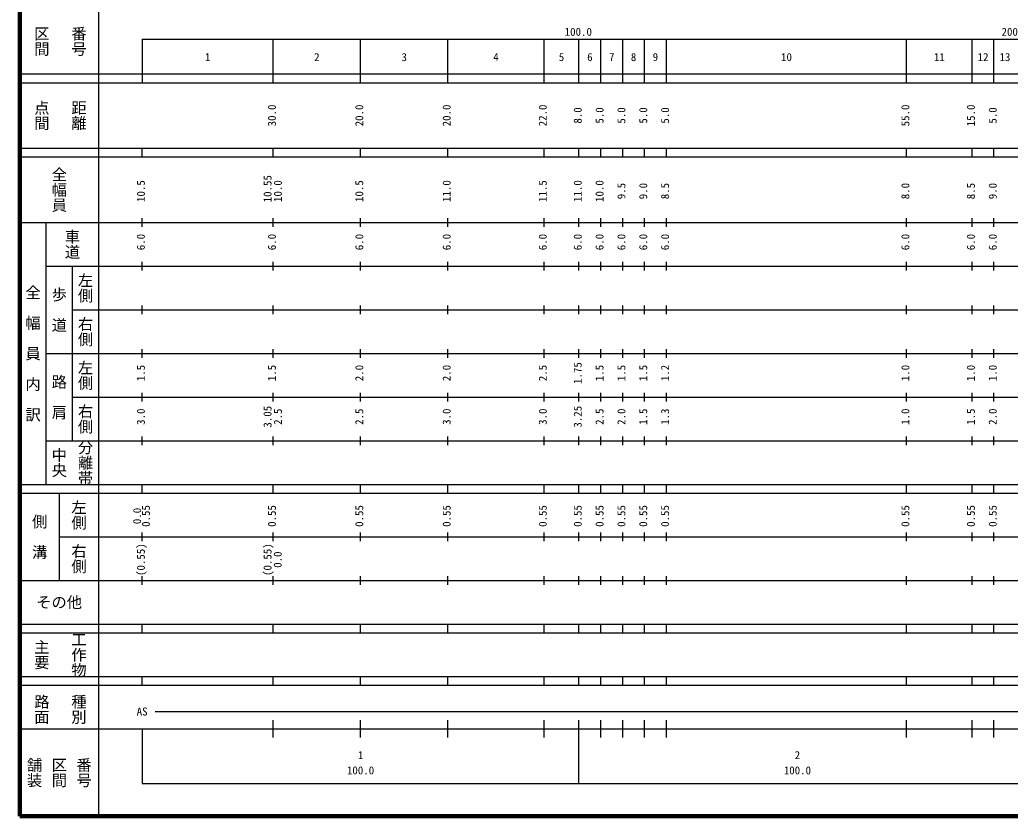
# Model space of a CAD drawing. Units: millimetres on the paper, enlarged 1000 times. Extents: x 40000 to 680000, y 20000 to 380000.
# Drawn here: x 40000 to 266708, y 20000 to 202409 of the extents above; entities that cross this region are included whole.
import ezdxf
from ezdxf.enums import TextEntityAlignment as Align

# ---------------------------------------------------------------- set-up
doc = ezdxf.new("R2010")
doc.units = ezdxf.units.MM
doc.header["$LTSCALE"] = 1000
doc.layers.add('M-TTL', color=2, linetype='Continuous', lineweight=140)
doc.layers.add('M-TTL-BAND', color=7, linetype='Continuous', lineweight=25)
doc.styles.add('@ＭＳ ゴシック', font='')
doc.styles.add('ＭＳ ゴシック', font='')
doc.styles.get('@ＭＳ ゴシック').set_extended_font_data('@MS Gothic')
doc.styles.get('ＭＳ ゴシック').set_extended_font_data('MS Gothic')

msp = doc.modelspace()

# ---------------------------------------------------------------- linework, layer by layer
at = {"layer": 'M-TTL'}
for p, q in [((40000, 380000), (40000, 20000)), ((40000, 20000), (680000, 20000))]:
    msp.add_line(p, q, dxfattribs=at)
at = {"layer": 'M-TTL-BAND'}
for p, q in [((58000, 370000), (58000, 20000)), ((68000, 198000), (579000, 198000)), ((68000, 198000), (68000, 188000)), ((98000, 188000), (98000, 198000)), ((118000, 188000), (118000, 198000)), ((138000, 188000), (138000, 198000)), ((160000, 188000), (160000, 198000)), ((168000, 188000), (168000, 198000)), ((173000, 188000), (173000, 198000)), ((178000, 188000), (178000, 198000)), ((183000, 188000), (183000, 198000)), ((188000, 188000), (188000, 198000)), ((243000, 188000), (243000, 198000)), ((258000, 188000), (258000, 198000)), ((263000, 188000), (263000, 198000)), ((40000, 190000), (579000, 190000)), ((40000, 188000), (579000, 188000)), ((40000, 173000), (579000, 173000)), ((68000, 171000), (68000, 173000)), ((98000, 171000), (98000, 173000)), ((118000, 171000), (118000, 173000)), ((138000, 171000), (138000, 173000)), ((160000, 171000), (160000, 173000)), ((168000, 171000), (168000, 173000)), ((173000, 171000), (173000, 173000)), ((178000, 171000), (178000, 173000)), ((183000, 171000), (183000, 173000)), ((188000, 171000), (188000, 173000)), ((243000, 171000), (243000, 173000)), ((258000, 171000), (258000, 173000)), ((263000, 171000), (263000, 173000)), ((40000, 171000), (579000, 171000)), ((68000, 155000), (68000, 157000)), ((98000, 155000), (98000, 157000)), ((118000, 155000), (118000, 157000)), ((138000, 155000), (138000, 157000)), ((160000, 155000), (160000, 157000)), ((168000, 155000), (168000, 157000)), ((173000, 155000), (173000, 157000)), ((178000, 155000), (178000, 157000)), ((183000, 155000), (183000, 157000)), ((188000, 155000), (188000, 157000)), ((243000, 155000), (243000, 157000)), ((258000, 155000), (258000, 157000)), ((263000, 155000), (263000, 157000)), ((40000, 156000), (579000, 156000)), ((46000, 96000), (46000, 156000)), ((46000, 146000), (579000, 146000)), ((52000, 146000), (52000, 106000)), ((68000, 145000), (68000, 147000)), ((98000, 145000), (98000, 147000)), ((118000, 145000), (118000, 147000)), ((138000, 145000), (138000, 147000)), ((160000, 145000), (160000, 147000)), ((168000, 145000), (168000, 147000)), ((173000, 145000), (173000, 147000)), ((178000, 145000), (178000, 147000)), ((183000, 145000), (183000, 147000)), ((188000, 145000), (188000, 147000)), ((243000, 145000), (243000, 147000)), ((258000, 145000), (258000, 147000)), ((263000, 145000), (263000, 147000)), ((68000, 135000), (68000, 137000)), ((98000, 135000), (98000, 137000)), ((118000, 135000), (118000, 137000)), ((138000, 135000), (138000, 137000)), ((160000, 135000), (160000, 137000)), ((168000, 135000), (168000, 137000)), ((173000, 135000), (173000, 137000)), ((178000, 135000), (178000, 137000)), ((183000, 135000), (183000, 137000)), ((188000, 135000), (188000, 137000)), ((243000, 135000), (243000, 137000)), ((258000, 135000), (258000, 137000)), ((263000, 135000), (263000, 137000)), ((52000, 136000), (579000, 136000)), ((68000, 125000), (68000, 127000)), ((98000, 125000), (98000, 127000)), ((118000, 125000), (118000, 127000)), ((138000, 125000), (138000, 127000)), ((160000, 125000), (160000, 127000)), ((168000, 125000), (168000, 127000)), ((173000, 125000), (173000, 127000)), ((178000, 125000), (178000, 127000)), ((183000, 125000), (183000, 127000)), ((188000, 125000), (188000, 127000)), ((243000, 125000), (243000, 127000)), ((258000, 125000), (258000, 127000)), ((263000, 125000), (263000, 127000)), ((46000, 126000), (579000, 126000)), ((52000, 116000), (579000, 116000)), ((68000, 115000), (68000, 117000)), ((98000, 115000), (98000, 117000)), ((118000, 115000), (118000, 117000)), ((138000, 115000), (138000, 117000)), ((160000, 115000), (160000, 117000)), ((168000, 115000), (168000, 117000)), ((173000, 115000), (173000, 117000)), ((178000, 115000), (178000, 117000)), ((183000, 115000), (183000, 117000)), ((188000, 115000), (188000, 117000)), ((243000, 115000), (243000, 117000)), ((258000, 115000), (258000, 117000)), ((263000, 115000), (263000, 117000)), ((68000, 105000), (68000, 107000)), ((98000, 105000), (98000, 107000)), ((118000, 105000), (118000, 107000)), ((138000, 105000), (138000, 107000)), ((160000, 105000), (160000, 107000)), ((168000, 105000), (168000, 107000)), ((173000, 105000), (173000, 107000)), ((178000, 105000), (178000, 107000)), ((183000, 105000), (183000, 107000)), ((188000, 105000), (188000, 107000)), ((243000, 105000), (243000, 107000)), ((258000, 105000), (258000, 107000)), ((263000, 105000), (263000, 107000)), ((46000, 106000), (579000, 106000)), ((40000, 96000), (579000, 96000)), ((68000, 94000), (68000, 96000)), ((98000, 94000), (98000, 96000)), ((118000, 94000), (118000, 96000)), ((138000, 94000), (138000, 96000)), ((160000, 94000), (160000, 96000)), ((168000, 94000), (168000, 96000)), ((173000, 94000), (173000, 96000)), ((178000, 94000), (178000, 96000)), ((183000, 94000), (183000, 96000)), ((188000, 94000), (188000, 96000)), ((243000, 94000), (243000, 96000)), ((258000, 94000), (258000, 96000)), ((263000, 94000), (263000, 96000)), ((40000, 94000), (579000, 94000)), ((49000, 94000), (49000, 74000)), ((49000, 84000), (579000, 84000)), ((68000, 83000), (68000, 85000)), ((98000, 83000), (98000, 85000)), ((118000, 83000), (118000, 85000)), ((138000, 83000), (138000, 85000)), ((160000, 83000), (160000, 85000)), ((168000, 83000), (168000, 85000)), ((173000, 83000), (173000, 85000)), ((178000, 83000), (178000, 85000)), ((183000, 83000), (183000, 85000)), ((188000, 83000), (188000, 85000)), ((243000, 83000), (243000, 85000)), ((258000, 83000), (258000, 85000)), ((263000, 83000), (263000, 85000)), ((68000, 73000), (68000, 75000)), ((98000, 73000), (98000, 75000)), ((118000, 73000), (118000, 75000)), ((138000, 73000), (138000, 75000)), ((160000, 73000), (160000, 75000)), ((168000, 73000), (168000, 75000)), ((173000, 73000), (173000, 75000)), ((178000, 73000), (178000, 75000)), ((183000, 73000), (183000, 75000)), ((188000, 73000), (188000, 75000)), ((243000, 73000), (243000, 75000)), ((258000, 73000), (258000, 75000)), ((263000, 73000), (263000, 75000)), ((40000, 74000), (579000, 74000)), ((40000, 64000), (579000, 64000)), ((68000, 62000), (68000, 64000)), ((98000, 62000), (98000, 64000)), ((118000, 62000), (118000, 64000)), ((138000, 62000), (138000, 64000)), ((160000, 62000), (160000, 64000)), ((168000, 62000), (168000, 64000)), ((173000, 62000), (173000, 64000)), ((178000, 62000), (178000, 64000)), ((183000, 62000), (183000, 64000)), ((188000, 62000), (188000, 64000)), ((243000, 62000), (243000, 64000)), ((258000, 62000), (258000, 64000)), ((263000, 62000), (263000, 64000)), ((40000, 62000), (579000, 62000)), ((40000, 52000), (579000, 52000)), ((40000, 50000), (579000, 50000)), ((68000, 50000), (68000, 52000)), ((98000, 50000), (98000, 52000)), ((118000, 50000), (118000, 52000)), ((138000, 50000), (138000, 52000)), ((160000, 50000), (160000, 52000)), ((168000, 50000), (168000, 52000)), ((173000, 50000), (173000, 52000)), ((178000, 50000), (178000, 52000)), ((183000, 50000), (183000, 52000)), ((188000, 50000), (188000, 52000)), ((243000, 50000), (243000, 52000)), ((258000, 50000), (258000, 52000)), ((263000, 50000), (263000, 52000)), ((71000, 44000), (565000, 44000)), ((98000, 38000), (98000, 42000)), ((118000, 38000), (118000, 42000)), ((138000, 38000), (138000, 42000)), ((160000, 38000), (160000, 42000)), ((168000, 27500), (168000, 42000)), ((173000, 38000), (173000, 42000)), ((178000, 38000), (178000, 42000)), ((183000, 38000), (183000, 42000)), ((188000, 38000), (188000, 42000)), ((243000, 38000), (243000, 42000)), ((258000, 38000), (258000, 42000)), ((263000, 38000), (263000, 42000)), ((40000, 40000), (579000, 40000)), ((68000, 40000), (68000, 27500)), ((68000, 27500), (579000, 27500))]:
    msp.add_line(p, q, dxfattribs=at)

# ---------------------------------------------------------------- texts
at = {"layer": 'M-TTL-BAND', "style": '@ＭＳ ゴシック'}
for s, p in [('区間', (45000, 197500)), ('番号', (53500, 197500)), ('点間', (45000, 180500)), ('距離', (53500, 180500)), ('全幅員', (49000, 163500)), ('車道', (52000, 151000)), ('左側', (55000, 141000)), ('全\u3000幅\u3000員\u3000内\u3000訳', (43000, 126000)), ('歩\u3000道', (49000, 136000)), ('右側', (55000, 131000)), ('左側', (55000, 121000)), ('路\u3000肩', (49000, 116000)), ('右側', (55000, 111000)), ('中央', (49000, 101000)), ('分離帯', (55000, 101000)), ('左側', (53500, 89000)), ('側\u3000溝', (44500, 84000)), ('右側', (53500, 79000)), ('工作物', (53500, 57000)), ('主要', (45000, 57000)), ('路面', (45000, 44500)), ('種別', (53500, 44500)), ('舗装', (43333, 30000)), ('区間', (49000, 30000)), ('番号', (54667, 30000))]:
    msp.add_text(s, height=2566, rotation=270, dxfattribs=at).set_placement(p, align=Align.MIDDLE_CENTER)
at = {"layer": 'M-TTL-BAND', "style": 'ＭＳ ゴシック'}
for s, p in [('100.0', (167844, 198195)), ('200.0', (267844, 198195)), ('1', (83000, 192405)), ('2', (108000, 192405)), ('3', (128000, 192405)), ('4', (149000, 192405)), ('5', (164000, 192405)), ('6', (170500, 192405)), ('7', (175500, 192405)), ('8', (180500, 192405)), ('9', (185500, 192405)), ('10', (215500, 192405)), ('11', (250500, 192405)), ('12', (260500, 192405)), ('13', (265500, 192405)), ('AS', (68000, 42500)), ('1', (118000, 32523)), ('2', (218000, 32523)), ('100.0', (118000, 29033)), ('100.0', (218000, 29033))]:
    msp.add_text(s, height=1833, dxfattribs=at).set_placement(p, align=Align.BOTTOM_CENTER)
for s, p in [('30.0', (99168, 180500)), ('20.0', (119168, 180500)), ('20.0', (139168, 180500)), ('22.0', (161168, 180500)), ('8.0', (169168, 180500)), ('5.0', (174168, 180500)), ('5.0', (179168, 180500)), ('5.0', (184168, 180500)), ('5.0', (189168, 180500)), ('55.0', (244168, 180500)), ('15.0', (259168, 180500)), ('5.0', (264168, 180500)), ('10.5', (69168, 163174)), ('10.55', (98168, 163718)), ('10.0', (100538, 163174)), ('10.5', (119168, 163174)), ('11.0', (139168, 163174)), ('11.5', (161168, 163174)), ('11.0', (169168, 163174)), ('10.0', (174168, 163174)), ('9.5', (179168, 163174)), ('9.0', (184168, 163174)), ('8.5', (189168, 163174)), ('8.0', (244168, 163174)), ('8.5', (259168, 163174)), ('9.0', (264168, 163174)), ('6.0', (69168, 151500)), ('6.0', (99168, 151500)), ('6.0', (119168, 151500)), ('6.0', (139168, 151500)), ('6.0', (161168, 151500)), ('6.0', (169168, 151500)), ('6.0', (174168, 151500)), ('6.0', (179168, 151500)), ('6.0', (184168, 151500)), ('6.0', (189168, 151500)), ('6.0', (244168, 151500)), ('6.0', (259168, 151500)), ('6.0', (264168, 151500)), ('1.5', (69168, 121500)), ('1.5', (99168, 121500)), ('2.0', (119168, 121500)), ('2.0', (139168, 121500)), ('2.5', (161168, 121500)), ('1.75', (169168, 121500)), ('1.5', (174168, 121500)), ('1.5', (179168, 121500)), ('1.5', (184168, 121500)), ('1.2', (189168, 121500)), ('1.0', (244168, 121500)), ('1.0', (259168, 121500)), ('1.0', (264168, 121500)), ('3.05', (98168, 111500)), ('3.25', (169168, 111500)), ('3.0', (69168, 111500)), ('2.5', (100538, 111500)), ('2.5', (119168, 111500)), ('3.0', (139168, 111500)), ('3.0', (161168, 111500)), ('2.5', (174168, 111500)), ('2.0', (179168, 111500)), ('1.5', (184168, 111500)), ('1.3', (189168, 111500)), ('1.0', (244168, 111500)), ('1.5', (259168, 111500)), ('2.0', (264168, 111500)), ('0.55', (70323, 88764)), ('0.55', (99168, 88764)), ('0.55', (119168, 88764)), ('0.55', (139168, 88764)), ('0.55', (161168, 88764)), ('0.55', (169168, 88764)), ('0.55', (174168, 88764)), ('0.55', (179168, 88764)), ('0.55', (184168, 88764)), ('0.55', (189168, 88764)), ('0.55', (244168, 88764)), ('0.55', (259168, 88764)), ('0.55', (264168, 88764)), ('0.0', (68312, 88764)), ('(0.55)', (69168, 78764)), ('(0.55)', (98168, 78764)), ('0.0', (100489, 78764))]:
    msp.add_text(s, height=1833, rotation=90, dxfattribs=at).set_placement(p, align=Align.BOTTOM_CENTER)
msp.add_text('その他', height=2566, dxfattribs=at).set_placement((49000, 69000), align=Align.MIDDLE_CENTER)

doc.saveas('drawing.dxf')
